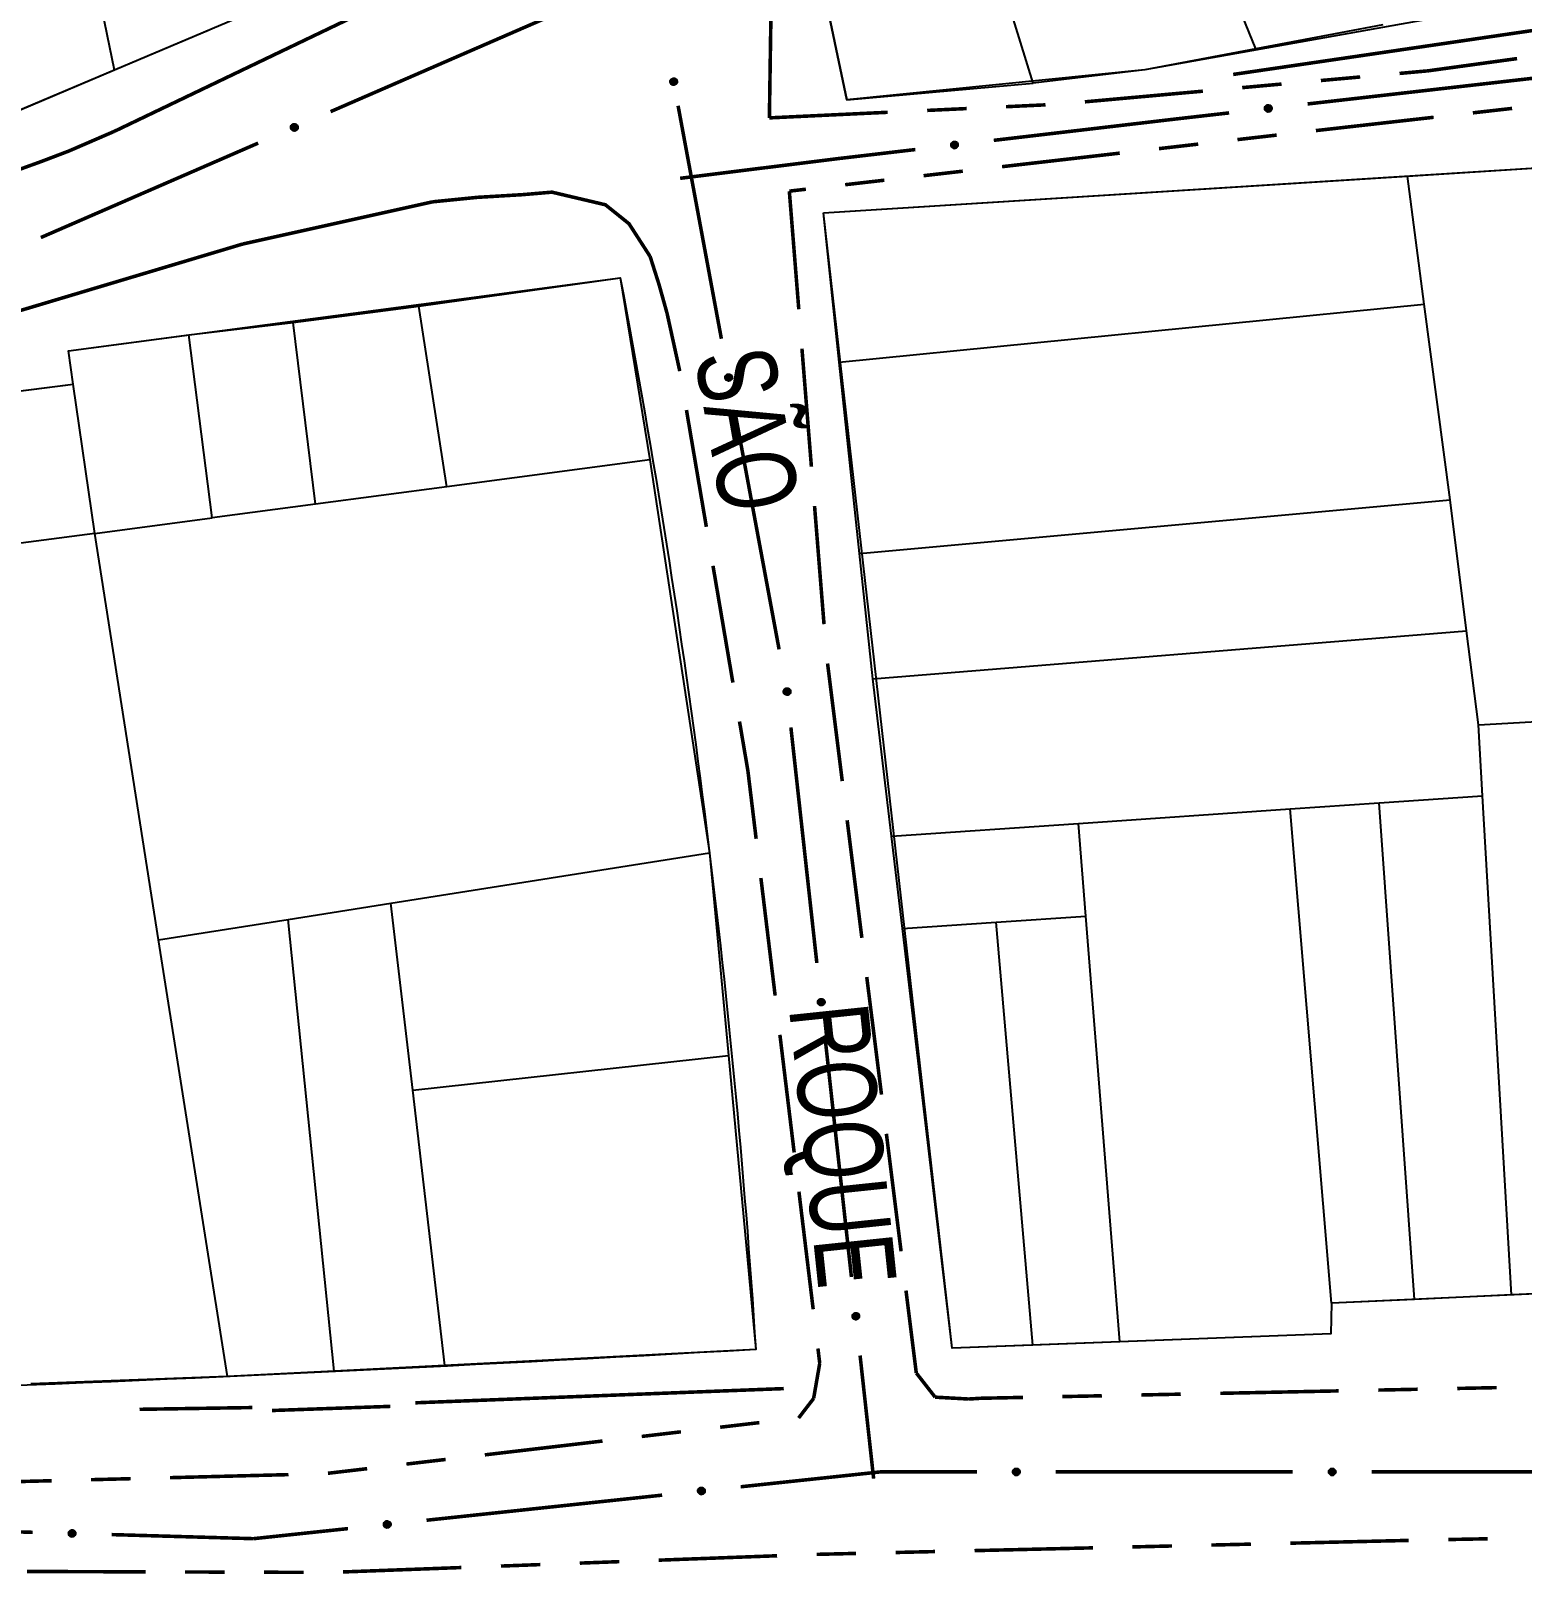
# Model space of a CAD drawing. Extents: x 203614 to 206284, y 4847494 to 4848495.
# Drawn here: x 204256 to 204331.5, y 4847624.5 to 4847702.6 of the extents above; entities that cross this region are included whole.
import ezdxf

# ---------------------------------------------------------------- set-up
doc = ezdxf.new("R2010")
doc.units = 0
doc.header["$LTSCALE"] = 1.5
doc.header["$MEASUREMENT"] = 0
doc.linetypes.add('PHANTOMX2', pattern=[5, 2.5, -0.5, 0.5, -0.5, 0.5, -0.5])
for name, color, linetype in [('CD-MALHA-LOTES', 40, 'CONTINUOUS'), ('HD-VALAS-DRENOS', 170, 'CONTINUOUS'), ('RU-QUADRAS', 210, 'CONTINUOUS'), ('SV-EIXO-RUA-N-PAV', 6, 'CONTINUOUS'), ('SV-EIXO-RUA-PAV', 20, 'CONTINUOUS'), ('SV-RUA-NAO-PAV-S-GUIA-C-GUIA', 7, 'PHANTOMX2'), ('SV-RUA-PAVIM-S-GUIA-C-GUIA', 7, 'CONTINUOUS'), ('SV-TXT-RUA-N-PAV-S-GUIA-C-GUIA', 7, 'CONTINUOUS')]:
    doc.layers.add(name, color=color, linetype=linetype)
doc.styles.add('ARIAL', font='ARIAL.TTF')

msp = doc.modelspace()

# ---------------------------------------------------------------- linework, layer by layer
at = {"layer": 'CD-MALHA-LOTES', "flags": 128}
for points in [[(204260.25, 4847700.64), (204253.51, 4847733.35)], [(204318.05, 4847701.73), (204313.24, 4847713.53)], [(204306.78, 4847699.99), (204303.92, 4847709.24)], [(204296.11, 4847705.02), (204297.34, 4847699.15)], [(204265.04, 4847702.67), (204260.25, 4847700.64)], [(204324.48, 4847702.94), (204318.05, 4847701.73)], [(204318.05, 4847701.73), (204312.44, 4847700.66), (204306.78, 4847699.99)], [(204260.25, 4847700.64), (204255.45, 4847698.61)], [(204297.34, 4847699.15), (204306.78, 4847699.99)], [(204325.73, 4847695.28), (204333.91, 4847695.8)], [(204296.16, 4847693.42), (204325.73, 4847695.28)], [(204326.58, 4847688.8), (204325.73, 4847695.28)], [(204296.96, 4847685.86), (204296.16, 4847693.42)], [(204275.66, 4847688.7), (204285.87, 4847690.13)], [(204285.87, 4847690.13), (204287.37, 4847680.92)], [(204269.3, 4847687.87), (204275.66, 4847688.7)], [(204277.08, 4847679.55), (204275.66, 4847688.7)], [(204296.96, 4847685.86), (204326.58, 4847688.8)], [(204327.89, 4847678.89), (204326.58, 4847688.8)], [(204264.01, 4847687.24), (204269.3, 4847687.87)], [(204270.43, 4847678.67), (204269.3, 4847687.87)], [(204257.92, 4847686.44), (204264.01, 4847687.24)], [(204265.2, 4847677.97), (204264.01, 4847687.24)], [(204258.16, 4847684.74), (204257.92, 4847686.44)], [(204297.99, 4847676.17), (204296.96, 4847685.86)], [(204252.34, 4847684.01), (204258.16, 4847684.74)], [(204259.25, 4847677.18), (204258.16, 4847684.74)], [(204287.37, 4847680.92), (204277.08, 4847679.55)], [(204287.37, 4847680.92), (204290.39, 4847661.01)], [(204277.08, 4847679.55), (204270.43, 4847678.67)], [(204270.43, 4847678.67), (204265.2, 4847677.97)], [(204297.99, 4847676.17), (204327.89, 4847678.89)], [(204328.73, 4847672.25), (204327.89, 4847678.89)], [(204259.25, 4847677.18), (204265.2, 4847677.97)], [(204259.25, 4847677.18), (204253.3, 4847676.4)], [(204262.49, 4847656.61), (204259.25, 4847677.18)], [(204298.66, 4847669.82), (204297.99, 4847676.17)], [(204298.66, 4847669.82), (204328.73, 4847672.25)], [(204329.34, 4847667.49), (204328.73, 4847672.25)], [(204299.6, 4847661.86), (204298.66, 4847669.82)], [(204329.34, 4847667.49), (204334.36, 4847667.78)], [(204329.54, 4847663.9), (204329.34, 4847667.49)], [(204319.8, 4847663.24), (204324.31, 4847663.55)], [(204324.31, 4847663.55), (204329.54, 4847663.9)], [(204326.09, 4847638.4), (204324.31, 4847663.55)], [(204331.01, 4847638.62), (204329.54, 4847663.9)], [(204309.08, 4847662.5), (204319.8, 4847663.24)], [(204321.89, 4847638.21), (204319.8, 4847663.24)], [(204299.6, 4847661.86), (204309.08, 4847662.5)], [(204300.16, 4847657.18), (204299.6, 4847661.86)], [(204309.45, 4847657.81), (204309.08, 4847662.5)], [(204274.25, 4847658.46), (204290.39, 4847661.01)], [(204290.39, 4847661.01), (204291.35, 4847650.74)], [(204269.05, 4847657.64), (204274.25, 4847658.46)], [(204275.36, 4847648.99), (204274.25, 4847658.46)], [(204262.49, 4847656.61), (204269.05, 4847657.64)], [(204271.37, 4847634.76), (204269.05, 4847657.64)], [(204300.16, 4847657.18), (204304.9, 4847657.5)], [(204302.68, 4847635.93), (204300.16, 4847657.18)], [(204304.9, 4847657.5), (204309.45, 4847657.81)], [(204306.77, 4847636.08), (204304.9, 4847657.5)], [(204311.16, 4847636.25), (204309.45, 4847657.81)], [(204265.98, 4847634.49), (204262.49, 4847656.61)], [(204275.36, 4847648.99), (204291.35, 4847650.74)], [(204291.35, 4847650.74), (204292.73, 4847635.86)], [(204276.99, 4847635.05), (204275.36, 4847648.99)], [(204331.01, 4847638.62), (204326.09, 4847638.4)], [(204335.95, 4847638.84), (204331.01, 4847638.62)], [(204321.89, 4847638.21), (204321.86, 4847636.65)], [(204326.09, 4847638.4), (204321.89, 4847638.21)], [(204306.77, 4847636.08), (204302.68, 4847635.93)], [(204311.16, 4847636.25), (204306.77, 4847636.08)], [(204321.86, 4847636.65), (204311.16, 4847636.25)], [(204292.73, 4847635.86), (204276.99, 4847635.05)], [(204271.37, 4847634.76), (204265.98, 4847634.49)], [(204276.99, 4847635.05), (204271.37, 4847634.76)], [(204265.98, 4847634.49), (204256.01, 4847634.12)]]:
    msp.add_lwpolyline(points, dxfattribs=at)
at = {"layer": 'HD-VALAS-DRENOS', "const_width": 0.18, "flags": 128}
for points in [[(204332.05, 4847702.65), (204316.91, 4847700.43)], [(204294.15, 4847633.88), (204275.49, 4847633.16)], [(204267.23, 4847632.92), (204261.52, 4847632.83)], [(204274.22, 4847632.98), (204268.23, 4847632.77)]]:
    msp.add_lwpolyline(points, dxfattribs=at)
at = {"layer": 'RU-QUADRAS', "color": 6, "linetype": 'Continuous'}
for points in [[(204189.16, 4847742.9), (204195.81, 4847743.28), (204195.11, 4847749.08), (204242.38, 4847762), (204242.09, 4847763.34), (204268.04, 4847770.96), (204275.25, 4847747.7), (204283.22, 4847710.37), (204247.93, 4847695.44), (204205.06, 4847689.36), (204201.77, 4847703.46), (204196.45, 4847702.52), (204194.32, 4847716.94), (204195.22, 4847717.14), (204193.2, 4847734.18), (204190.03, 4847734.03)], [(204296.16, 4847693.42), (204435.25, 4847702.2), (204441.23, 4847644.09), (204429.43, 4847642.86), (204429.36, 4847642.01), (204425.87, 4847641.66), (204388.45, 4847639.11), (204381.19, 4847638.94), (204381.05, 4847640.04), (204365.35, 4847639.58), (204365.35, 4847637.75), (204360.08, 4847637.65), (204359.97, 4847640.06), (204345.37, 4847639.54), (204345.5, 4847638.09), (204335.99, 4847637.85), (204335.95, 4847638.84), (204321.89, 4847638.21), (204321.86, 4847636.65), (204302.68, 4847635.93)]]:
    msp.add_lwpolyline(points, close=True, dxfattribs=at)
for points in [[(204296.11, 4847705.02, -0.03201308), (204313.24, 4847713.53), (204360.39, 4847734.19), (204359.71, 4847735.77), (204425.68, 4847762.19), (204426.83, 4847761.35), (204433.05, 4847715.16, 0.02540942), (204367.53, 4847709.43), (204367.4, 4847710.47), (204312.44, 4847700.66), (204297.34, 4847699.15)], [(204195.83, 4847675.88), (204225.6, 4847679.61), (204225.87, 4847677.63), (204240.79, 4847679.67), (204240.43, 4847682.5), (204258.16, 4847684.74), (204257.92, 4847686.44), (204285.87, 4847690.13, -0.030617693), (204292.73, 4847635.86, -0.009451913), (204201.85, 4847632.42)]]:
    msp.add_lwpolyline(points, format="xyb", close=True, dxfattribs=at)
at = {"layer": 'SV-EIXO-RUA-N-PAV', "flags": 128}
for points in [[(204288.651978, 4847700.221373), (204288.692686, 4847700.194264), (204288.722129, 4847700.162641), (204288.739094, 4847700.129198), (204288.74638, 4847700.095735), (204288.749979, 4847700.060663), (204288.745805, 4847700.024501), (204288.732282, 4847699.985393), (204288.705374, 4847699.944366), (204288.670997, 4847699.916334), (204288.639099, 4847699.897947), (204288.604645, 4847699.888341), (204288.570514, 4847699.885416), (204288.533096, 4847699.890994), (204288.493597, 4847699.905085), (204288.452998, 4847699.93314), (204288.424346, 4847699.96434), (204288.408785, 4847699.997119), (204288.399347, 4847700.031819), (204288.396103, 4847700.06767), (204288.400404, 4847700.103143), (204288.414663, 4847700.142887), (204288.442885, 4847700.182591), (204288.473677, 4847700.211523), (204288.506229, 4847700.22754), (204288.5406, 4847700.236063), (204288.575734, 4847700.240099), (204288.612259, 4847700.237417), (204288.651978, 4847700.221373)], [(204318.535171, 4847698.801522), (204318.56507, 4847698.840227), (204318.598681, 4847698.867378), (204318.633233, 4847698.881955), (204318.667123, 4847698.886875), (204318.702362, 4847698.888003), (204318.738141, 4847698.881302), (204318.776205, 4847698.865068), (204318.815242, 4847698.835348), (204318.840793, 4847698.799088), (204318.856896, 4847698.765979), (204318.864061, 4847698.730935), (204318.864583, 4847698.696684), (204318.856394, 4847698.659749), (204318.839566, 4847698.621336), (204318.808731, 4847698.582806), (204318.775597, 4847698.556413), (204318.741807, 4847698.543192), (204318.70653, 4847698.536212), (204318.67054, 4847698.535491), (204318.635457, 4847698.542271), (204318.596811, 4847698.559284), (204318.559186, 4847698.590222), (204318.532485, 4847698.622969), (204318.518792, 4847698.656564), (204318.512702, 4847698.691449), (204318.511141, 4847698.726779), (204318.51638, 4847698.763026), (204318.535171, 4847698.801522)], [(204302.642139, 4847696.951516), (204302.671911, 4847696.990319), (204302.705433, 4847697.01758), (204302.739936, 4847697.03227), (204302.773811, 4847697.037301), (204302.809046, 4847697.038545), (204302.844847, 4847697.031961), (204302.882963, 4847697.015852), (204302.922097, 4847696.98626), (204302.947767, 4847696.950084), (204302.963978, 4847696.917028), (204302.971258, 4847696.882007), (204302.971893, 4847696.847758), (204302.963824, 4847696.810796), (204302.947122, 4847696.772329), (204302.916414, 4847696.733698), (204302.883366, 4847696.707197), (204302.84962, 4847696.693865), (204302.814366, 4847696.686769), (204302.778379, 4847696.68593), (204302.743273, 4847696.692596), (204302.704572, 4847696.709482), (204302.666845, 4847696.740296), (204302.640038, 4847696.772955), (204302.626235, 4847696.806506), (204302.620031, 4847696.84137), (204302.618354, 4847696.876696), (204302.623474, 4847696.912959), (204302.642139, 4847696.951516)], [(204291.435802, 4847685.240132), (204291.47651, 4847685.213023), (204291.505953, 4847685.181399), (204291.522919, 4847685.147956), (204291.530204, 4847685.114494), (204291.533803, 4847685.079421), (204291.529629, 4847685.04326), (204291.516106, 4847685.004151), (204291.489198, 4847684.963125), (204291.454821, 4847684.935093), (204291.422924, 4847684.916706), (204291.388469, 4847684.907099), (204291.354339, 4847684.904175), (204291.31692, 4847684.909753), (204291.277421, 4847684.923843), (204291.236822, 4847684.951899), (204291.20817, 4847684.983099), (204291.192609, 4847685.015878), (204291.183171, 4847685.050578), (204291.179927, 4847685.086428), (204291.184228, 4847685.121901), (204291.198487, 4847685.161645), (204291.226709, 4847685.201349), (204291.257501, 4847685.230282), (204291.290053, 4847685.246298), (204291.324424, 4847685.254821), (204291.359558, 4847685.258858), (204291.396083, 4847685.256175), (204291.435802, 4847685.240132)], [(204294.403685, 4847669.32487), (204294.442277, 4847669.294826), (204294.469302, 4847669.261112), (204294.483748, 4847669.226506), (204294.48854, 4847669.192597), (204294.489535, 4847669.157354), (204294.482699, 4847669.1216), (204294.466322, 4847669.083598), (204294.436454, 4847669.044674), (204294.400098, 4847669.01926), (204294.366929, 4847669.003282), (204294.331858, 4847668.996249), (204294.297605, 4847668.995856), (204294.260701, 4847669.004185), (204294.222352, 4847669.021158), (204294.183938, 4847669.052138), (204294.157671, 4847669.085372), (204294.144577, 4847669.119211), (204294.13773, 4847669.154514), (204294.137146, 4847669.190506), (204294.144058, 4847669.225564), (204294.161217, 4847669.264145), (204294.192297, 4847669.301654), (204294.225144, 4847669.32823), (204294.258791, 4847669.341796), (204294.293698, 4847669.347754), (204294.329034, 4847669.349182), (204294.365261, 4847669.343807), (204294.403685, 4847669.32487)], [(204296.135867, 4847653.601081), (204296.174459, 4847653.571036), (204296.201483, 4847653.537323), (204296.215929, 4847653.502716), (204296.220721, 4847653.468807), (204296.221716, 4847653.433564), (204296.21488, 4847653.397811), (204296.198503, 4847653.359809), (204296.168636, 4847653.320884), (204296.13228, 4847653.29547), (204296.09911, 4847653.279492), (204296.064039, 4847653.27246), (204296.029786, 4847653.272067), (204295.992882, 4847653.280396), (204295.954533, 4847653.297368), (204295.91612, 4847653.328348), (204295.889853, 4847653.361582), (204295.876759, 4847653.395422), (204295.869912, 4847653.430724), (204295.869327, 4847653.466717), (204295.87624, 4847653.501774), (204295.893399, 4847653.540355), (204295.924478, 4847653.577864), (204295.957326, 4847653.604441), (204295.990972, 4847653.618007), (204296.02588, 4847653.623965), (204296.061216, 4847653.625393), (204296.097442, 4847653.620017), (204296.135867, 4847653.601081)], [(204297.887878, 4847637.697293), (204297.92647, 4847637.667249), (204297.953494, 4847637.633535), (204297.96794, 4847637.598929), (204297.972732, 4847637.56502), (204297.973727, 4847637.529777), (204297.966891, 4847637.494023), (204297.950514, 4847637.456021), (204297.920647, 4847637.417097), (204297.884291, 4847637.391683), (204297.851121, 4847637.375705), (204297.81605, 4847637.368672), (204297.781797, 4847637.368279), (204297.744893, 4847637.376608), (204297.706544, 4847637.393581), (204297.668131, 4847637.424561), (204297.641864, 4847637.457794), (204297.628769, 4847637.491634), (204297.621923, 4847637.526937), (204297.621338, 4847637.562929), (204297.628251, 4847637.597987), (204297.645409, 4847637.636568), (204297.676489, 4847637.674077), (204297.709336, 4847637.700653), (204297.742983, 4847637.714219), (204297.777891, 4847637.720177), (204297.813227, 4847637.721605), (204297.849453, 4847637.71623), (204297.887878, 4847637.697293)], [(204305.782783, 4847629.770429), (204305.816872, 4847629.8055), (204305.85334, 4847629.828672), (204305.88932, 4847629.839244), (204305.92355, 4847629.840296), (204305.95869, 4847629.837428), (204305.99348, 4847629.826719), (204306.029461, 4847629.806281), (204306.064883, 4847629.772333), (204306.086165, 4847629.733414), (204306.098417, 4847629.698695), (204306.101569, 4847629.663065), (204306.098211, 4847629.628975), (204306.085892, 4847629.593204), (204306.064824, 4847629.556943), (204306.029826, 4847629.522151), (204305.993917, 4847629.499679), (204305.958848, 4847629.490368), (204305.923008, 4847629.487426), (204305.887168, 4847629.490784), (204305.853077, 4847629.501492), (204305.816606, 4847629.52277), (204305.782724, 4847629.557769), (204305.759902, 4847629.593327), (204305.750101, 4847629.628257), (204305.747999, 4847629.663607), (204305.750447, 4847629.698887), (204305.759755, 4847629.734307), (204305.782783, 4847629.770429)], [(204321.782783, 4847629.771253), (204321.816872, 4847629.806325), (204321.85334, 4847629.829497), (204321.88932, 4847629.840069), (204321.92355, 4847629.84112), (204321.95869, 4847629.838252), (204321.99348, 4847629.827544), (204322.029461, 4847629.807106), (204322.064883, 4847629.773158), (204322.086165, 4847629.734239), (204322.098417, 4847629.699519), (204322.101569, 4847629.66389), (204322.098211, 4847629.629799), (204322.085892, 4847629.594029), (204322.064824, 4847629.557768), (204322.029826, 4847629.522976), (204321.993917, 4847629.500504), (204321.958848, 4847629.491192), (204321.923008, 4847629.48825), (204321.887168, 4847629.491609), (204321.853077, 4847629.502317), (204321.816606, 4847629.523595), (204321.782724, 4847629.558593), (204321.759902, 4847629.594152), (204321.750101, 4847629.629081), (204321.747999, 4847629.664431), (204321.750447, 4847629.699711), (204321.759755, 4847629.735132), (204321.782783, 4847629.771253)], [(204289.823123, 4847628.790261), (204289.853308, 4847628.828744), (204289.887119, 4847628.855645), (204289.921778, 4847628.869966), (204289.955704, 4847628.874635), (204289.99095, 4847628.875502), (204290.026679, 4847628.868536), (204290.064621, 4847628.852021), (204290.103437, 4847628.822013), (204290.128719, 4847628.785565), (204290.144576, 4847628.752337), (204290.151481, 4847628.717241), (204290.15175, 4847628.682987), (204290.143287, 4847628.646113), (204290.126175, 4847628.607826), (204290.095056, 4847628.569525), (204290.061727, 4847628.543379), (204290.02784, 4847628.530408), (204289.992513, 4847628.523689), (204289.956519, 4847628.523235), (204289.921486, 4847628.530275), (204289.882968, 4847628.547574), (204289.845572, 4847628.578789), (204289.819115, 4847628.611733), (204289.805671, 4847628.645429), (204289.79984, 4847628.680358), (204289.79854, 4847628.715699), (204289.804047, 4847628.751906), (204289.823123, 4847628.790261)], [(204257.969276, 4847626.658346), (204258.004361, 4847626.692421), (204258.041483, 4847626.714532), (204258.077752, 4847626.724063), (204258.111998, 4847626.724128), (204258.147041, 4847626.720248), (204258.181508, 4847626.708542), (204258.216885, 4847626.687076), (204258.251314, 4847626.652121), (204258.271466, 4847626.612605), (204258.282712, 4847626.577547), (204258.284836, 4847626.541841), (204258.280496, 4847626.507862), (204258.267153, 4847626.472461), (204258.245048, 4847626.436822), (204258.209062, 4847626.403053), (204258.172521, 4847626.381625), (204258.137197, 4847626.373328), (204258.101288, 4847626.37142), (204258.065559, 4847626.37581), (204258.031791, 4847626.387496), (204257.995948, 4847626.409816), (204257.963089, 4847626.445776), (204257.941302, 4847626.481978), (204257.93251, 4847626.517175), (204257.931428, 4847626.552571), (204257.934892, 4847626.587766), (204257.945217, 4847626.622904), (204257.969276, 4847626.658346)], [(204273.91308, 4847627.095996), (204273.943265, 4847627.134479), (204273.977076, 4847627.161381), (204274.011735, 4847627.175701), (204274.045661, 4847627.18037), (204274.080907, 4847627.181237), (204274.116636, 4847627.174271), (204274.154578, 4847627.157756), (204274.193394, 4847627.127748), (204274.218676, 4847627.0913), (204274.234533, 4847627.058072), (204274.241438, 4847627.022976), (204274.241707, 4847626.988722), (204274.233244, 4847626.951849), (204274.216132, 4847626.913561), (204274.185013, 4847626.875261), (204274.151684, 4847626.849115), (204274.117797, 4847626.836143), (204274.08247, 4847626.829425), (204274.046476, 4847626.828971), (204274.011443, 4847626.836011), (204273.972925, 4847626.853309), (204273.935529, 4847626.884525), (204273.909072, 4847626.917468), (204273.895628, 4847626.951164), (204273.889797, 4847626.986093), (204273.888497, 4847627.021434), (204273.894004, 4847627.057641), (204273.91308, 4847627.095996)]]:
    msp.add_lwpolyline(points, close=True, dxfattribs=at)
for points in [[(204288.43098, 4847700.159243), (204288.512287, 4847699.900939)], [(204288.442885, 4847700.182591), (204288.533096, 4847699.890994)], [(204288.457693, 4847700.19474), (204288.54991, 4847699.892663)], [(204288.473677, 4847700.211523), (204288.570514, 4847699.885416)], [(204288.489831, 4847700.215979), (204288.586535, 4847699.889754)], [(204288.506229, 4847700.22754), (204288.604645, 4847699.888341)], [(204288.523465, 4847700.229168), (204288.618982, 4847699.894395)], [(204288.5406, 4847700.236063), (204288.639099, 4847699.897947)], [(204288.559936, 4847700.234557), (204288.655893, 4847699.912357)], [(204288.575734, 4847700.240099), (204288.670997, 4847699.916334)], [(204288.594722, 4847700.234082), (204288.687782, 4847699.934937)], [(204288.612259, 4847700.237417), (204288.705374, 4847699.944366)], [(204288.630504, 4847700.22824), (204288.716335, 4847699.968001)], [(204288.651978, 4847700.221373), (204288.732282, 4847699.985393)], [(204288.673552, 4847700.205706), (204288.737278, 4847700.012141)], [(204288.692686, 4847700.194264), (204288.745805, 4847700.024501)], [(204288.709548, 4847700.17631), (204288.745304, 4847700.051105)], [(204288.722129, 4847700.162641), (204288.749979, 4847700.060663)], [(204288.396103, 4847700.06767), (204288.424346, 4847699.96434)], [(204288.399671, 4847700.081255), (204288.437019, 4847699.954959)], [(204288.400404, 4847700.103143), (204288.452998, 4847699.93314)], [(204288.410879, 4847700.118035), (204288.471423, 4847699.926655)], [(204288.414663, 4847700.142887), (204288.493597, 4847699.905085)], [(204318.511141, 4847698.726779), (204318.840793, 4847698.799088)], [(204318.512702, 4847698.691449), (204318.856896, 4847698.765979)], [(204318.515561, 4847698.710632), (204318.8437, 4847698.783742)], [(204318.51638, 4847698.763026), (204318.815242, 4847698.835348)], [(204318.518377, 4847698.673872), (204318.859027, 4847698.745662)], [(204318.518476, 4847698.745298), (204318.823413, 4847698.817137)], [(204318.518792, 4847698.656564), (204318.864061, 4847698.730935)], [(204318.526814, 4847698.780582), (204318.792435, 4847698.84794)], [(204318.529174, 4847698.639395), (204318.86138, 4847698.712969)], [(204318.532485, 4847698.622969), (204318.864583, 4847698.696684)], [(204318.535171, 4847698.801522), (204318.776205, 4847698.865068)], [(204318.548105, 4847698.605846), (204318.855908, 4847698.676638)], [(204318.552314, 4847698.821943), (204318.749873, 4847698.871929)], [(204318.559186, 4847698.590222), (204318.856394, 4847698.659749)], [(204318.56507, 4847698.840227), (204318.738141, 4847698.881302)], [(204318.58164, 4847698.576708), (204318.845013, 4847698.639689)], [(204318.584163, 4847698.855787), (204318.711568, 4847698.88267)], [(204318.596811, 4847698.559284), (204318.839566, 4847698.621336)], [(204318.598681, 4847698.867378), (204318.702362, 4847698.888003)], [(204318.621336, 4847698.553765), (204318.816493, 4847698.600731)], [(204318.635457, 4847698.542271), (204318.808731, 4847698.582806)], [(204318.657239, 4847698.540004), (204318.785845, 4847698.568397)], [(204318.67054, 4847698.535491), (204318.775597, 4847698.556413)], [(204302.671911, 4847696.990319), (204302.844847, 4847697.031961)], [(204302.690953, 4847697.005942), (204302.818269, 4847697.033242)], [(204302.705433, 4847697.01758), (204302.809046, 4847697.038545)], [(204302.618354, 4847696.876696), (204302.947767, 4847696.950084)], [(204302.620031, 4847696.84137), (204302.963978, 4847696.917028)], [(204302.622826, 4847696.860562), (204302.950724, 4847696.934747)], [(204302.623474, 4847696.912959), (204302.922097, 4847696.98626)], [(204302.625628, 4847696.895238), (204302.930328, 4847696.968076)], [(204302.625763, 4847696.823812), (204302.966176, 4847696.896718)], [(204302.626235, 4847696.806506), (204302.971258, 4847696.882007)], [(204302.633851, 4847696.93055), (204302.899249, 4847696.998777)], [(204302.636673, 4847696.789371), (204302.968636, 4847696.864033)], [(204302.640038, 4847696.772955), (204302.971893, 4847696.847758)], [(204302.642139, 4847696.951516), (204302.882963, 4847697.015852)], [(204302.655714, 4847696.755884), (204302.963283, 4847696.827684)], [(204302.659214, 4847696.971993), (204302.856609, 4847697.022626)], [(204302.666845, 4847696.740296), (204302.963824, 4847696.810796)], [(204302.689344, 4847696.726856), (204302.952509, 4847696.7907)], [(204302.704572, 4847696.709482), (204302.947122, 4847696.772329)], [(204302.729115, 4847696.704044), (204302.924117, 4847696.751648)], [(204302.743273, 4847696.692596), (204302.916414, 4847696.733698)], [(204302.765062, 4847696.6904), (204302.893575, 4847696.719214)], [(204302.778379, 4847696.68593), (204302.883366, 4847696.707197)], [(204291.179927, 4847685.086428), (204291.20817, 4847684.983099)], [(204291.183495, 4847685.100014), (204291.220843, 4847684.973717)], [(204291.184228, 4847685.121901), (204291.236822, 4847684.951899)], [(204291.194703, 4847685.136794), (204291.255248, 4847684.945413)], [(204291.198487, 4847685.161645), (204291.277421, 4847684.923843)], [(204291.214804, 4847685.178001), (204291.296111, 4847684.919698)], [(204291.226709, 4847685.201349), (204291.31692, 4847684.909753)], [(204291.241517, 4847685.213499), (204291.333734, 4847684.911422)], [(204291.257501, 4847685.230282), (204291.354339, 4847684.904175)], [(204291.273655, 4847685.234737), (204291.370359, 4847684.908513)], [(204291.290053, 4847685.246298), (204291.388469, 4847684.907099)], [(204291.307289, 4847685.247927), (204291.402806, 4847684.913154)], [(204291.324424, 4847685.254821), (204291.422924, 4847684.916706)], [(204291.34376, 4847685.253316), (204291.439717, 4847684.931116)], [(204291.359558, 4847685.258858), (204291.454821, 4847684.935093)], [(204291.378546, 4847685.25284), (204291.471606, 4847684.953696)], [(204291.396083, 4847685.256175), (204291.489198, 4847684.963125)], [(204291.414328, 4847685.246999), (204291.500159, 4847684.986759)], [(204291.435802, 4847685.240132), (204291.516106, 4847685.004151)], [(204291.457376, 4847685.224464), (204291.521102, 4847685.0309)], [(204291.47651, 4847685.213023), (204291.529629, 4847685.04326)], [(204291.493372, 4847685.195068), (204291.529128, 4847685.069864)], [(204291.505953, 4847685.181399), (204291.533803, 4847685.079421)], [(204294.137146, 4847669.190506), (204294.157671, 4847669.085372)], [(204294.141709, 4847669.203791), (204294.169616, 4847669.075079)], [(204294.144058, 4847669.225564), (204294.183938, 4847669.052138)], [(204294.155606, 4847669.239641), (204294.201834, 4847669.044308)], [(204294.161217, 4847669.264145), (204294.222352, 4847669.021158)], [(204294.178698, 4847669.27925), (204294.240684, 4847669.015642)], [(204294.192297, 4847669.301654), (204294.260701, 4847669.004185)], [(204294.207962, 4847669.312675), (204294.277592, 4847669.004607)], [(204294.225144, 4847669.32823), (204294.297605, 4847668.995856)], [(204294.241583, 4847669.331479), (204294.313902, 4847668.998997)], [(204294.258791, 4847669.341796), (204294.331858, 4847668.996249)], [(204294.2761, 4847669.342146), (204294.346603, 4847669.001227)], [(204294.293698, 4847669.347754), (204294.366929, 4847669.003282)], [(204294.31287, 4847669.344824), (204294.384741, 4847669.016411)], [(204294.329034, 4847669.349182), (204294.400098, 4847669.01926)], [(204294.347525, 4847669.341777), (204294.418213, 4847669.036571)], [(204294.365261, 4847669.343807), (204294.436454, 4847669.044674)], [(204294.382778, 4847669.333306), (204294.449132, 4847669.067433)], [(204294.403685, 4847669.32487), (204294.466322, 4847669.083598)], [(204294.424042, 4847669.307651), (204294.473282, 4847669.109904)], [(204294.442277, 4847669.294826), (204294.482699, 4847669.1216)], [(204294.457766, 4847669.275674), (204294.484167, 4847669.148168)], [(204294.469302, 4847669.261112), (204294.489535, 4847669.157354)], [(204295.869327, 4847653.466717), (204295.889853, 4847653.361582)], [(204295.873891, 4847653.480001), (204295.901798, 4847653.351289)], [(204295.87624, 4847653.501774), (204295.91612, 4847653.328348)], [(204295.887787, 4847653.515852), (204295.934016, 4847653.320519)], [(204295.893399, 4847653.540355), (204295.954533, 4847653.297368)], [(204295.910879, 4847653.555461), (204295.972866, 4847653.291852)], [(204295.924478, 4847653.577864), (204295.992882, 4847653.280396)], [(204295.940144, 4847653.588885), (204296.009774, 4847653.280817)], [(204295.957326, 4847653.604441), (204296.029786, 4847653.272067)], [(204295.973764, 4847653.60769), (204296.046084, 4847653.275208)], [(204295.990972, 4847653.618007), (204296.064039, 4847653.27246)], [(204296.008282, 4847653.618356), (204296.078785, 4847653.277438)], [(204296.02588, 4847653.623965), (204296.09911, 4847653.279492)], [(204296.045052, 4847653.621034), (204296.116923, 4847653.292621)], [(204296.061216, 4847653.625393), (204296.13228, 4847653.29547)], [(204296.079707, 4847653.617988), (204296.150394, 4847653.312782)], [(204296.097442, 4847653.620017), (204296.168636, 4847653.320884)], [(204296.114959, 4847653.609516), (204296.181314, 4847653.343644)], [(204296.135867, 4847653.601081), (204296.198503, 4847653.359809)], [(204296.156223, 4847653.583861), (204296.205463, 4847653.386115)], [(204296.174459, 4847653.571036), (204296.21488, 4847653.397811)], [(204296.189947, 4847653.551884), (204296.216349, 4847653.424379)], [(204296.201483, 4847653.537323), (204296.221716, 4847653.433564)], [(204297.645409, 4847637.636568), (204297.706544, 4847637.393581)], [(204297.66289, 4847637.651673), (204297.724877, 4847637.388064)], [(204297.676489, 4847637.674077), (204297.744893, 4847637.376608)], [(204297.692155, 4847637.685098), (204297.761784, 4847637.37703)], [(204297.709336, 4847637.700653), (204297.781797, 4847637.368279)], [(204297.725775, 4847637.703902), (204297.798095, 4847637.37142)], [(204297.742983, 4847637.714219), (204297.81605, 4847637.368672)], [(204297.760292, 4847637.714569), (204297.830796, 4847637.37365)], [(204297.777891, 4847637.720177), (204297.851121, 4847637.375705)], [(204297.797062, 4847637.717247), (204297.868934, 4847637.388834)], [(204297.813227, 4847637.721605), (204297.884291, 4847637.391683)], [(204297.831717, 4847637.7142), (204297.902405, 4847637.408994)], [(204297.849453, 4847637.71623), (204297.920647, 4847637.417097)], [(204297.86697, 4847637.705729), (204297.933324, 4847637.439856)], [(204297.887878, 4847637.697293), (204297.950514, 4847637.456021)], [(204297.908234, 4847637.680074), (204297.957474, 4847637.482327)], [(204297.92647, 4847637.667249), (204297.966891, 4847637.494023)], [(204297.941958, 4847637.648096), (204297.968359, 4847637.520591)], [(204297.953494, 4847637.633535), (204297.973727, 4847637.529777)], [(204297.621338, 4847637.562929), (204297.641864, 4847637.457794)], [(204297.625901, 4847637.576214), (204297.653808, 4847637.447501)], [(204297.628251, 4847637.597987), (204297.668131, 4847637.424561)], [(204297.639798, 4847637.612064), (204297.686026, 4847637.416731)], [(204305.802128, 4847629.788778), (204306.004076, 4847629.816079)], [(204305.816872, 4847629.8055), (204305.99348, 4847629.826719)], [(204305.837604, 4847629.818799), (204305.967233, 4847629.831087)], [(204305.85334, 4847629.828672), (204305.95869, 4847629.837428)], [(204321.802128, 4847629.789602), (204322.004076, 4847629.816903)], [(204321.816872, 4847629.806325), (204321.99348, 4847629.827544)], [(204321.837604, 4847629.819624), (204321.967233, 4847629.831911)], [(204321.85334, 4847629.829497), (204321.95869, 4847629.838252)], [(204305.747999, 4847629.663607), (204306.098417, 4847629.698695)], [(204305.750101, 4847629.628257), (204306.101569, 4847629.663065)], [(204305.750447, 4847629.698887), (204306.086165, 4847629.733414)], [(204305.751648, 4847629.6455), (204306.098235, 4847629.678267)], [(204305.75301, 4847629.682343), (204306.087316, 4847629.717837)], [(204305.758472, 4847629.610023), (204306.096872, 4847629.645518)], [(204305.759755, 4847629.734307), (204306.064883, 4847629.772333)], [(204305.759831, 4847629.716456), (204306.07094, 4847629.753314)], [(204305.759902, 4847629.593327), (204306.098211, 4847629.628975)], [(204305.77211, 4847629.75057), (204306.043648, 4847629.787426)], [(204305.773484, 4847629.574546), (204306.087322, 4847629.61004)], [(204305.782724, 4847629.557769), (204306.085892, 4847629.593204)], [(204305.782783, 4847629.770429), (204306.029461, 4847629.806281)], [(204305.803505, 4847629.541799), (204306.072314, 4847629.574562)], [(204305.816606, 4847629.52277), (204306.064824, 4847629.556943)], [(204305.840348, 4847629.514511), (204306.039567, 4847629.539082)], [(204305.853077, 4847629.501492), (204306.029826, 4847629.522151)], [(204305.874462, 4847629.496774), (204306.005456, 4847629.510426)], [(204305.887168, 4847629.490784), (204305.993917, 4847629.499679)], [(204321.747999, 4847629.664431), (204322.098417, 4847629.699519)], [(204321.750101, 4847629.629081), (204322.101569, 4847629.66389)], [(204321.750447, 4847629.699711), (204322.086165, 4847629.734239)], [(204321.751648, 4847629.646325), (204322.098235, 4847629.679091)], [(204321.75301, 4847629.683167), (204322.087316, 4847629.718662)], [(204321.758472, 4847629.610848), (204322.096872, 4847629.646343)], [(204321.759755, 4847629.735132), (204322.064883, 4847629.773158)], [(204321.759831, 4847629.717281), (204322.07094, 4847629.754139)], [(204321.759902, 4847629.594152), (204322.098211, 4847629.629799)], [(204321.77211, 4847629.751394), (204322.043648, 4847629.78825)], [(204321.773484, 4847629.575371), (204322.087322, 4847629.610865)], [(204321.782724, 4847629.558593), (204322.085892, 4847629.594029)], [(204321.782783, 4847629.771253), (204322.029461, 4847629.807106)], [(204321.803505, 4847629.542624), (204322.072314, 4847629.575386)], [(204321.816606, 4847629.523595), (204322.064824, 4847629.557768)], [(204321.840348, 4847629.515335), (204322.039567, 4847629.539907)], [(204321.853077, 4847629.502317), (204322.029826, 4847629.522976)], [(204321.874462, 4847629.497598), (204322.005456, 4847629.51125)], [(204321.887168, 4847629.491609), (204321.993917, 4847629.500504)], [(204289.79854, 4847628.715699), (204290.128719, 4847628.785565)], [(204289.79984, 4847628.680358), (204290.144576, 4847628.752337)], [(204289.80284, 4847628.699519), (204290.131512, 4847628.770197)], [(204289.804047, 4847628.751906), (204290.103437, 4847628.822013)], [(204289.805385, 4847628.662739), (204290.146557, 4847628.732005)], [(204289.805671, 4847628.645429), (204290.151481, 4847628.717241)], [(204289.806012, 4847628.734162), (204290.111473, 4847628.803741)], [(204289.814612, 4847628.769384), (204290.080724, 4847628.834773)], [(204289.815926, 4847628.628184), (204290.148668, 4847628.699296)], [(204289.819115, 4847628.611733), (204290.15175, 4847628.682987)], [(204289.823123, 4847628.790261), (204290.064621, 4847628.852021)], [(204289.834608, 4847628.594495), (204290.142927, 4847628.663006)], [(204289.840417, 4847628.810555), (204290.038341, 4847628.859077)], [(204289.845572, 4847628.578789), (204290.143287, 4847628.646113)], [(204289.853308, 4847628.828744), (204290.026679, 4847628.868536)], [(204289.867926, 4847628.565109), (204290.131758, 4847628.626139)], [(204289.872516, 4847628.844162), (204290.000116, 4847628.870101)], [(204289.882968, 4847628.547574), (204290.126175, 4847628.607826)], [(204289.887119, 4847628.855645), (204289.99095, 4847628.875502)], [(204289.907451, 4847628.541874), (204290.102951, 4847628.587393)], [(204289.921486, 4847628.530275), (204290.095056, 4847628.569525)], [(204289.943251, 4847628.527847), (204290.072064, 4847628.555286)], [(204289.956519, 4847628.523235), (204290.061727, 4847628.543379)], [(204257.989141, 4847626.676131), (204258.191792, 4847626.697601)], [(204258.004361, 4847626.692421), (204258.181508, 4847626.708542)], [(204258.025468, 4847626.705117), (204258.155397, 4847626.713664)], [(204258.041483, 4847626.714532), (204258.147041, 4847626.720248)], [(204273.888497, 4847627.021434), (204274.218676, 4847627.0913)], [(204273.889797, 4847626.986093), (204274.234533, 4847627.058072)], [(204273.892797, 4847627.005254), (204274.221469, 4847627.075933)], [(204273.894004, 4847627.057641), (204274.193394, 4847627.127748)], [(204273.895342, 4847626.968475), (204274.236514, 4847627.03774)], [(204273.895628, 4847626.951164), (204274.241438, 4847627.022976)], [(204273.895969, 4847627.039898), (204274.20143, 4847627.109477)], [(204273.904569, 4847627.07512), (204274.170681, 4847627.140508)], [(204273.905883, 4847626.933919), (204274.238625, 4847627.005031)], [(204273.909072, 4847626.917468), (204274.241707, 4847626.988722)], [(204273.91308, 4847627.095996), (204274.154578, 4847627.157756)], [(204273.924565, 4847626.90023), (204274.232884, 4847626.968741)], [(204273.930374, 4847627.11629), (204274.128298, 4847627.164812)], [(204273.935529, 4847626.884525), (204274.233244, 4847626.951849)], [(204273.943265, 4847627.134479), (204274.116636, 4847627.174271)], [(204273.957883, 4847626.870845), (204274.221715, 4847626.931874)], [(204273.962473, 4847627.149898), (204274.090073, 4847627.175836)], [(204273.972925, 4847626.853309), (204274.216132, 4847626.913561)], [(204273.977076, 4847627.161381), (204274.080907, 4847627.181237)], [(204273.997408, 4847626.847609), (204274.192908, 4847626.893128)], [(204274.011443, 4847626.836011), (204274.185013, 4847626.875261)], [(204274.033208, 4847626.833582), (204274.162021, 4847626.861022)], [(204274.046476, 4847626.828971), (204274.151684, 4847626.849115)], [(204257.931428, 4847626.552571), (204258.282712, 4847626.577547)], [(204257.93251, 4847626.517175), (204258.284836, 4847626.541841)], [(204257.934554, 4847626.534367), (204258.281941, 4847626.557133)], [(204257.934892, 4847626.587766), (204258.271466, 4847626.612605)], [(204257.936977, 4847626.571155), (204258.272168, 4847626.597001)], [(204257.940353, 4847626.498708), (204258.279635, 4847626.524437)], [(204257.941302, 4847626.481978), (204258.280496, 4847626.507862)], [(204257.944778, 4847626.605058), (204258.256821, 4847626.632935)], [(204257.945217, 4847626.622904), (204258.251314, 4847626.652121)], [(204257.954336, 4847626.462813), (204258.269067, 4847626.489249)], [(204257.958035, 4847626.638803), (204258.230523, 4847626.667819)], [(204257.963089, 4847626.445776), (204258.267153, 4847626.472461)], [(204257.969276, 4847626.658346), (204258.216885, 4847626.687076)], [(204257.983401, 4847626.429215), (204258.253043, 4847626.454217)], [(204257.995948, 4847626.409816), (204258.245048, 4847626.436822)], [(204258.019443, 4847626.400876), (204258.219287, 4847626.419697)], [(204258.031791, 4847626.387496), (204258.209062, 4847626.403053)], [(204258.053032, 4847626.382163), (204258.184364, 4847626.392035)], [(204258.065559, 4847626.37581), (204258.172521, 4847626.381625)]]:
    msp.add_lwpolyline(points, dxfattribs=at)
at = {"layer": 'SV-EIXO-RUA-N-PAV', "const_width": 0.18, "flags": 128}
for points in [[(204320.677526, 4847698.934926), (204332.600321, 4847700.293955)], [(204288.796118, 4847698.843138), (204290.988438, 4847687.045098)], [(204304.784046, 4847697.091938), (204313.722755, 4847698.140498)], [(204313.722755, 4847698.140498), (204314.23, 4847698.2)], [(204314.23, 4847698.2), (204316.703261, 4847698.481917)], [(204288.9, 4847695.17), (204296.838674, 4847696.158664)], [(204296.838674, 4847696.158664), (204297.01, 4847696.18)], [(204297.01, 4847696.18), (204300.811286, 4847696.625912)], [(204291.719211, 4847683.112419), (204293.91153, 4847671.314379)], [(204294.509172, 4847667.362025), (204295.82318, 4847655.434184)], [(204296.261183, 4847651.458237), (204297.575191, 4847639.530396)], [(204298.013194, 4847635.554449), (204298.670198, 4847629.590529)], [(204291.966408, 4847628.907797), (204298.927052, 4847629.649038)], [(204298.670198, 4847629.590529), (204298.7, 4847629.32)], [(204298.927052, 4847629.649038), (204299.03, 4847629.66)], [(204299.03, 4847629.66), (204303.92647, 4847629.660252)], [(204307.92647, 4847629.660458), (204319.92647, 4847629.661077)], [(204323.92647, 4847629.661283), (204335.926469, 4847629.661902)], [(204276.056365, 4847627.213532), (204287.988897, 4847628.484231)], [(204244.115524, 4847626.946891), (204256.110559, 4847626.601709)], [(204267.29, 4847626.28), (204272.078854, 4847626.789966)], [(204260.108903, 4847626.486648), (204267.106007, 4847626.285291)], [(204267.106007, 4847626.285291), (204267.29, 4847626.28)]]:
    msp.add_lwpolyline(points, dxfattribs=at)
at = {"layer": 'SV-EIXO-RUA-PAV', "const_width": 0.18, "flags": 128}
for points in [[(204271.197505, 4847698.546221), (204282.203268, 4847703.328812)], [(204256.523155, 4847692.169432), (204267.528918, 4847696.952024)]]:
    msp.add_lwpolyline(points, dxfattribs=at)
at = {"layer": 'SV-EIXO-RUA-PAV', "flags": 128}
msp.add_lwpolyline([(204269.187563, 4847697.792818), (204269.204851, 4847697.838569), (204269.229065, 4847697.874355), (204269.257851, 4847697.898389), (204269.288827, 4847697.912994), (204269.322199, 4847697.924367), (204269.358375, 4847697.92841), (204269.399521, 4847697.924003), (204269.445537, 4847697.906983), (204269.480565, 4847697.879768), (204269.505638, 4847697.852807), (204269.522727, 4847697.821385), (204269.533232, 4847697.78878), (204269.536189, 4847697.751064), (204269.531316, 4847697.70941), (204269.513081, 4847697.663554), (204269.489102, 4847697.628633), (204269.460648, 4847697.606118), (204269.428949, 4847697.589137), (204269.39474, 4847697.577935), (204269.359206, 4847697.574171), (204269.317276, 4847697.579153), (204269.272254, 4847697.59775), (204269.237152, 4847697.621269), (204269.214243, 4847697.649399), (204269.198228, 4847697.680983), (204269.186415, 4847697.714317), (204269.180837, 4847697.750512), (204269.187563, 4847697.792818)], close=True, dxfattribs=at)
for points in [[(204269.180837, 4847697.750512), (204269.445537, 4847697.906983)], [(204269.185687, 4847697.770351), (204269.420046, 4847697.912363)], [(204269.186415, 4847697.714317), (204269.480565, 4847697.879768)], [(204269.187563, 4847697.792818), (204269.399521, 4847697.924003)], [(204269.18802, 4847697.73417), (204269.458671, 4847697.891953)], [(204269.195358, 4847697.700164), (204269.487828, 4847697.865941)], [(204269.197993, 4847697.817356), (204269.372333, 4847697.922873)], [(204269.198228, 4847697.680983), (204269.505638, 4847697.852807)], [(204269.204851, 4847697.838569), (204269.358375, 4847697.92841)], [(204269.20879, 4847697.665831), (204269.513611, 4847697.833999)], [(204269.214243, 4847697.649399), (204269.522727, 4847697.821385)], [(204269.218566, 4847697.859028), (204269.332561, 4847697.921955)], [(204269.229065, 4847697.874355), (204269.322199, 4847697.924367)], [(204269.229187, 4847697.636012), (204269.525412, 4847697.80342)], [(204269.237152, 4847697.621269), (204269.533232, 4847697.78878)], [(204269.257093, 4847697.609456), (204269.530791, 4847697.767075)], [(204269.272254, 4847697.59775), (204269.536189, 4847697.751064)], [(204269.297677, 4847697.591385), (204269.531164, 4847697.728554)], [(204269.317276, 4847697.579153), (204269.531316, 4847697.70941)], [(204269.342343, 4847697.581039), (204269.515269, 4847697.682964)], [(204269.359206, 4847697.574171), (204269.513081, 4847697.663554)], [(204269.3807, 4847697.578365), (204269.495402, 4847697.643088)], [(204269.39474, 4847697.577935), (204269.489102, 4847697.628633)]]:
    msp.add_lwpolyline(points, dxfattribs=at)
at = {"layer": 'SV-RUA-NAO-PAV-S-GUIA-C-GUIA', "const_width": 0.18, "flags": 128}
for points in [[(204326.76, 4847700.61), (204331.285108, 4847701.231557)], [(204321.349599, 4847700.121562), (204323.341499, 4847700.301386)], [(204325.333398, 4847700.481211), (204326.329348, 4847700.571123)], [(204326.329348, 4847700.571123), (204326.76, 4847700.61)], [(204309.398203, 4847699.042616), (204315.373901, 4847699.582089)], [(204317.365801, 4847699.761913), (204319.3577, 4847699.941737)], [(204293.42, 4847698.23), (204299.413329, 4847698.51286)], [(204301.411105, 4847698.607146), (204303.408881, 4847698.701433)], [(204305.406658, 4847698.79572), (204307.404434, 4847698.890006)], [(204331.035068, 4847698.709028), (204329.047725, 4847698.484384)], [(204327.060381, 4847698.259741), (204321.098349, 4847697.585811)], [(204319.11139, 4847697.3578), (204317.12448, 4847697.12935)], [(204311.16375, 4847696.444001), (204305.203021, 4847695.758652)], [(204315.13757, 4847696.9009), (204313.15066, 4847696.672451)], [(204303.216111, 4847695.530203), (204301.229201, 4847695.301753)], [(204295.268471, 4847694.616404), (204294.43, 4847694.52)], [(204299.242291, 4847695.073304), (204297.255381, 4847694.844854)], [(204300.86, 4847634.67), (204301.47484, 4847633.881348)], [(204301.47484, 4847633.881348), (204301.814172, 4847633.446089)], [(204316.255957, 4847633.640067), (204322.254679, 4847633.763877)], [(204324.254254, 4847633.805147), (204326.253828, 4847633.846417)], [(204328.253402, 4847633.887687), (204330.252976, 4847633.928957)], [(204301.814172, 4847633.446089), (204303.260046, 4847633.365886)], [(204303.260046, 4847633.365886), (204303.5072, 4847633.352178)], [(204303.5072, 4847633.352178), (204304.14, 4847633.39)], [(204304.14, 4847633.39), (204306.258086, 4847633.433716)], [(204308.25766, 4847633.474986), (204310.257235, 4847633.516256)], [(204312.256809, 4847633.557526), (204314.256383, 4847633.598796)], [(204290.927139, 4847631.923578), (204292.913497, 4847632.156781)], [(204294.899855, 4847632.389984), (204294.9, 4847632.39)], [(204286.954424, 4847631.457173), (204288.940782, 4847631.690376)], [(204279.008994, 4847630.524362), (204284.968067, 4847631.22397)], [(204271.063563, 4847629.591551), (204273.049921, 4847629.824754)], [(204275.036279, 4847630.057956), (204277.022636, 4847630.291159)], [(204255.070056, 4847629.163237), (204257.069394, 4847629.214677)], [(204259.068733, 4847629.266117), (204261.068071, 4847629.317557)], [(204263.067409, 4847629.368997), (204269.065425, 4847629.523317)], [(204313.805437, 4847625.909849), (204311.805992, 4847625.862743)], [(204317.804327, 4847626.004061), (204315.804882, 4847625.956955)], [(204325.802108, 4847626.192485), (204319.803772, 4847626.051167)], [(204329.801245, 4847626.27526), (204327.801625, 4847626.236228)], [(204285.817273, 4847625.116643), (204283.818662, 4847625.042105)], [(204293.811715, 4847625.414797), (204287.815883, 4847625.191182)], [(204297.809875, 4847625.533002), (204295.81043, 4847625.485896)], [(204301.808766, 4847625.627214), (204299.809321, 4847625.580108)], [(204309.806546, 4847625.815637), (204303.808211, 4847625.67432)], [(204261.82751, 4847624.599585), (204255.82754, 4847624.618606)], [(204265.82749, 4847624.586905), (204263.8275, 4847624.593245)], [(204269.82747, 4847624.574224), (204267.82748, 4847624.580565)], [(204277.822831, 4847624.818489), (204271.826999, 4847624.594873)], [(204281.820052, 4847624.967566), (204279.821441, 4847624.893027)]]:
    msp.add_lwpolyline(points, dxfattribs=at)
at = {"layer": 'SV-RUA-PAVIM-S-GUIA-C-GUIA', "const_width": 0.18, "flags": 128}
for points in [[(204260.25, 4847697.55), (204285.78, 4847709.78)], [(204293.51, 4847704.22), (204293.42, 4847698.23)], [(204241.15, 4847691.39), (204242.624315, 4847691.66658), (204244.088406, 4847691.995879), (204245.542412, 4847692.369121), (204247.530564, 4847692.939946), (204248.962745, 4847693.386063), (204251.650472, 4847694.280447), (204254.481138, 4847695.274272), (204256.55177, 4847696.021754), (204257.954523, 4847696.556261), (204260.25, 4847697.55)], [(204276.37, 4847693.98), (204266.74, 4847691.84)], [(204287.38, 4847691.21), (204286.31, 4847692.87), (204285.115176, 4847693.829217), (204282.408046, 4847694.467598), (204280.892189, 4847694.339763), (204278.637494, 4847694.205871), (204276.37, 4847693.98)], [(204294.43, 4847694.52), (204294.909079, 4847688.539157)], [(204266.74, 4847691.84), (204253.33, 4847687.83)], [(204287.38, 4847691.21), (204287.683003, 4847690.25701)], [(204287.683003, 4847690.25701), (204287.836416, 4847689.774504)], [(204287.836416, 4847689.774504), (204288.236807, 4847688.335476)], [(204288.236807, 4847688.335476), (204288.238989, 4847688.327634)], [(204288.238989, 4847688.327634), (204288.881333, 4847685.405542)], [(204295.068772, 4847686.545543), (204295.547851, 4847680.5647)], [(204289.219919, 4847683.434422), (204290.227643, 4847677.519653)], [(204295.707544, 4847678.571085), (204296.186623, 4847672.590242)], [(204290.56355, 4847675.548063), (204291.571274, 4847669.633294)], [(204296.366445, 4847670.598692), (204297.111056, 4847664.645075)], [(204291.907182, 4847667.661704), (204292.24309, 4847665.690115)], [(204292.24309, 4847665.690115), (204292.33, 4847665.18)], [(204292.33, 4847665.18), (204292.749196, 4847661.722787)], [(204297.35926, 4847662.660536), (204298.103871, 4847656.706919)], [(204292.989937, 4847659.737329), (204293.712163, 4847653.780955)], [(204298.352075, 4847654.72238), (204299.096686, 4847648.768763)], [(204293.952904, 4847651.795497), (204294.67513, 4847645.839123)], [(204299.344889, 4847646.784224), (204300.089501, 4847640.830607)], [(204294.915871, 4847643.853665), (204295.638097, 4847637.897291)], [(204300.337704, 4847638.846068), (204300.834112, 4847634.87699)], [(204295.878838, 4847635.911833), (204295.97, 4847635.16)], [(204295.97, 4847635.16), (204295.756791, 4847633.935767)], [(204300.834112, 4847634.87699), (204300.86, 4847634.67)], [(204295.756791, 4847633.935767), (204295.66, 4847633.38)], [(204295.394585, 4847633.034261), (204294.9, 4847632.39)], [(204295.66, 4847633.38), (204295.394585, 4847633.034261)]]:
    msp.add_lwpolyline(points, dxfattribs=at)

# ---------------------------------------------------------------- texts
at = {"layer": 'SV-TXT-RUA-N-PAV-S-GUIA-C-GUIA', "style": 'ARIAL', "width": 0.7}
for s, rotation, p in [('SÃO', 280, (204289.62, 4847686.17)), ('ROQUE', 276, (204294.41, 4847653.12, 15.79))]:
    msp.add_text(s, height=4, rotation=rotation, dxfattribs=at).set_placement(p)

doc.saveas('drawing.dxf')
